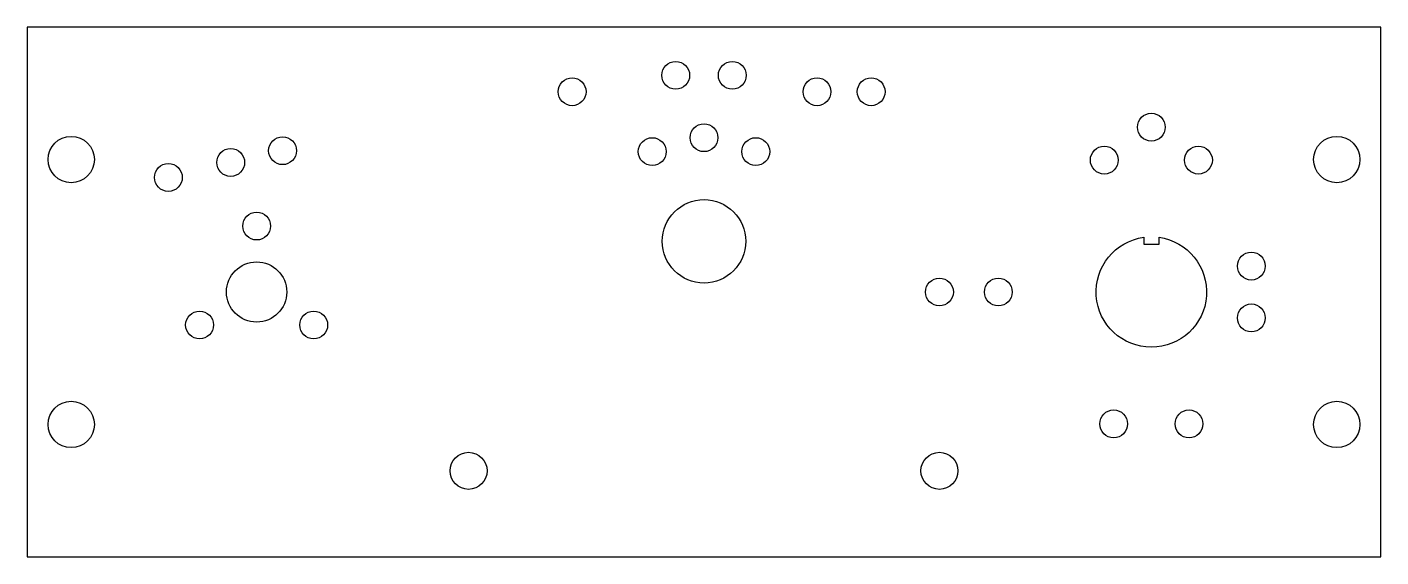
# Model space of a CAD drawing. Header units: inches. Extents: x 0 to 5.75, y -2.25 to 0.
import ezdxf

# ---------------------------------------------------------------- set-up
doc = ezdxf.new("R2010")
doc.units = ezdxf.units.IN
doc.layers.get('0').update_dxf_attribs({"linetype": 'CONTINUOUS'})

msp = doc.modelspace()

# ---------------------------------------------------------------- linework, layer by layer
msp.add_lwpolyline([(0, 0), (0, -2.25), (5.75, -2.25), (5.75, 0)], close=True)
msp.add_lwpolyline([(4.7425, -0.8928), (4.7425, -0.9215), (4.8075, -0.9215), (4.8075, -0.8928, -14.361137)], format="xyb", close=True)
for centre, radius in [((2.755, -0.2048), 0.0591), ((2.995, -0.2048), 0.0591), ((2.315, -0.2748), 0.0591), ((3.355, -0.2748), 0.0591), ((3.585, -0.2748), 0.0591), ((4.775, -0.425), 0.0591), ((2.875, -0.4698), 0.0591), ((0.1875, -0.5625), 0.0984), ((0.865, -0.575), 0.0591), ((1.085, -0.525), 0.0591), ((2.655, -0.5288), 0.0591), ((3.095, -0.5288), 0.0591), ((4.575, -0.565), 0.0591), ((4.975, -0.565), 0.0591), ((5.5625, -0.5625), 0.0984), ((0.6002, -0.6387), 0.0591), ((2.875, -0.9098), 0.1772), ((0.975, -0.845), 0.0591), ((5.1995, -1.015), 0.0591), ((0.975, -1.125), 0.128), ((3.875, -1.125), 0.0591), ((4.125, -1.125), 0.0591), ((0.7325, -1.265), 0.0591), ((1.2175, -1.265), 0.0591), ((5.1995, -1.235), 0.0591), ((0.1875, -1.6875), 0.0984), ((5.5625, -1.6875), 0.0984), ((4.615, -1.685), 0.0591), ((4.935, -1.685), 0.0591), ((1.875, -1.8844), 0.0787), ((3.875, -1.8844), 0.0787)]:
    msp.add_circle(centre, radius)

doc.saveas('drawing.dxf')
